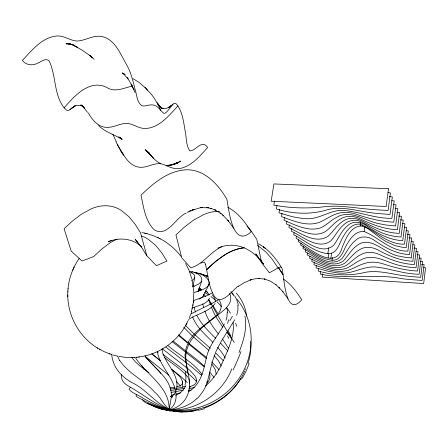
<?xml version="1.0" encoding="UTF-8"?>
<svg xmlns="http://www.w3.org/2000/svg" width="448" height="448" viewBox="0 0 448 448"><rect width="100%" height="100%" fill="white"/><g stroke="black" fill="none" stroke-linecap="round" stroke-linejoin="round"><path stroke-width="0.67" d="M216.233 374.164L215.292 369.522L212.061 364.37M97.742 348.219C78.445 336.616 66.55 313.998 67.844 291.53M215.544 301.801L214.844 298.402L212.206 294.767M68.029 288.954C68.981 278.079 72.89 267.506 79.122 258.546M67.816 291.934L68.057 288.546M203.93 294.146L202.994 296.408L200.34 298.514M192.797 286.832L194.841 277.346C194.981 274.344 191.85 272.53 189.403 271.572M193.301 302.523L193.805 292.807M411.197 257.914L413.263 241.478A19.65 6.524 6.9 0 1 411.309 241.343M407.344 234.254L409.993 234.5L407.882 251.115C390.606 251.619 378.958 237.429 364.19 231.571L364.935 226.15M404.628 227.164L406.633 227.354L404.488 244.149C386.921 244.67 375.144 230.154 360.153 224.185L360.438 222.13M298.738 239.669L298.43 241.702C309.215 248.343 335.636 271.477 342.037 247.766C345.643 239.204 349.821 227.237 360.455 225.96L360.735 223.91M406.33 230.754L408.324 230.95L406.196 247.654L402.192 247.257L394.957 245.571L385.722 241.405L380.442 237.989L367.528 228.368L362.146 226.1L362.331 224.734M330.859 258.378L331.626 253.058M301.034 243.09L300.726 245.118C310.464 251.238 320.27 258.877 332.035 260.266L332.433 257.499M320.611 271.387L320.219 274.07C347.508 280 375.418 273.101 402.741 278.824A142.022 47.253 7.1 0 0 411.51 279.664L422.173 280.448L424.122 264.606L421.602 264.449M322.75 273.762L322.263 277.105L423.668 283.517L425.6 267.758L423.718 267.646M296.414 236.202L296.1 238.246C305.978 244.485 315.924 252.302 327.88 253.719L328.754 247.682M328.082 258.037L328.754 253.383M191.559 311.27L192.987 304.64M192.87 305.463L193.418 301.694M314.35 262.03L313.953 264.757C324.89 268.666 337.002 273.644 348.718 270.138C354.329 268.111 359.419 264.796 365.221 263.262C371.498 261.324 378.23 262.147 384.35 264.236C395.114 267.781 406.224 270.474 417.581 271.023L419.58 254.929L417.021 254.744M316.462 265.182L316.064 267.898L328.233 271.314L337.49 272.91A16.531 5.068 8.1 0 0 344.534 273.134C354.76 272.518 363.966 266.56 374.354 266.918C389.441 268.117 403.822 274.215 419.132 274.204L421.109 258.194L419.205 258.065M318.55 268.302L318.153 271.001C333.301 275.408 349.3 276.22 364.638 272.446C376.886 269.982 389.094 273.437 401.145 275.313A67.805 21.638 7.1 0 0 409.948 276.444L420.661 277.346L422.626 261.419L420.728 261.296M307.754 253.12L307.457 255.114C318.466 260.187 332.562 270.598 344.758 263.206C349.832 258.888 353.612 253.053 359.542 249.732C365.506 245.795 373.15 247.083 379.008 250.538C389.474 256.189 400.781 260.803 412.821 261.251L414.87 244.905L412.922 244.742M309.954 256.295L309.646 258.367C320.645 263.144 333.995 271.583 346.091 265.535C351.372 262.018 355.6 256.984 361.469 254.318C367.573 251.07 374.858 252.196 380.822 255.181C391.401 260.148 402.646 264.068 414.428 264.55L416.461 248.287L413.874 248.08M312.217 258.838L311.814 261.582C322.386 265.866 334.186 271.874 345.845 268.475C351.198 266.454 355.421 262.349 360.623 260.008C374.455 252.258 388.326 263.844 401.968 265.916A29.271 9.285 7 0 0 412.143 267.501L416.013 267.803L418.029 251.63L416.102 251.485M303.302 246.473L302.999 248.489C313.768 253.635 330.159 268.996 342.065 258.49C346.629 252.493 349.541 245.129 355.589 240.324C361.172 234.959 369.69 236.566 375.29 241.002C385.504 247.979 396.894 254.128 409.55 254.537L411.639 238.011L409.007 237.776M305.542 249.816L305.239 251.821C316.081 256.883 331.397 269.858 343.42 260.859C347.911 256.127 350.986 250.107 356.238 246.07C371.045 233.744 385.207 255.058 400.142 256.256A19.723 6.339 7.1 0 0 411.197 257.914M289.358 224.963L288.949 227.623C300.429 232.971 315.504 244.569 328.177 236.219C333.334 231.364 336.997 224.924 343.14 221.116C349.266 216.636 357.431 218.081 363.53 221.805C374.534 227.903 386.467 232.966 399.23 233.363L401.436 216.283L398.714 216.07M291.788 228.452L291.362 231.207C302.518 236.438 318.718 250.544 331.027 240.688C335.558 235.53 338.526 229.057 343.89 224.599C348.538 220.102 355.858 218.803 361.564 222.062C370.692 226.85 379.327 232.949 389.536 235.29A20.457 6.849 7.1 0 0 401.005 237.003L403.194 220.018A20.378 7.05 7 0 1 400.484 219.828M294.062 232.691L293.748 234.752C304.718 239.994 321.77 256.234 333.838 245.09C338.402 238.745 341.208 231.028 347.351 225.882C352.974 220.17 361.805 221.889 367.517 226.498C377.994 233.744 389.698 240.218 402.758 240.598L404.925 223.709L402.231 223.474M284.446 217.627L284.032 220.315C295.355 225.008 308.185 231.997 320.701 227.825C326.357 225.344 330.546 220.539 336.006 217.694C350.694 208.393 365.842 221.816 380.498 223.95A31.517 10.847 7.2 0 0 391.457 225.641L395.612 225.938L397.863 208.667L395.102 208.477M286.922 221.318L286.507 223.994C298.105 229.113 312.553 238.75 325.282 231.683C330.714 227.595 334.863 221.866 341.012 218.702C347.362 214.872 355.23 216.16 361.514 219.43C372.775 224.885 384.798 229.264 397.432 229.673L399.661 212.498L396.917 212.302M276.954 205.587L276.416 209.003C293.138 214.094 310.974 214.872 327.723 209.647C341.247 206.203 354.894 210.325 368.267 212.352A75.992 27.479 7.3 0 0 378.084 213.562L390.006 214.43L392.325 196.862L389.306 196.706M279.518 209.423L278.986 212.822L292.51 216.759L302.714 218.518A18.194 6.182 8.5 0 0 310.397 218.635C321.513 217.644 331.072 210.118 342.446 210.325C359.122 211.478 374.954 218.635 391.899 218.316L394.195 200.85L391.798 200.71M282.05 213.214L281.523 216.591C293.345 220.937 306.69 226.839 319.346 222.382C325.282 219.839 330.501 215.79 336.706 213.819C343.431 211.344 350.818 212.279 357.437 214.631C369.174 218.641 381.321 221.698 393.77 222.152L396.043 204.781L393.26 204.607M274.462 201.012L273.812 205.134C290.83 208.27 308.213 208.718 325.377 206.64C339.046 205.229 352.654 207.581 366.218 208.942A162.355 62.518 7.5 0 0 376.09 209.776L388.086 210.493L390.426 192.825L388.002 192.713M144.973 355.718C154.269 368.682 172.11 378.711 171.422 396.654L169.159 409.668L169.59 411.13L171.461 410.934M227.321 351.641C230.961 342.479 234.349 332.623 233.078 322.622M209.686 298.138C206.59 304.707 197.865 305.43 191.912 308.202M193.956 292.678C199.186 290.349 208.897 289.352 209.266 282.15M176.305 390.236C180.242 375.833 166.376 365.002 162.557 352.285A16.425 16.302 20.2 0 1 162.081 348.824M247.962 363.401C250.331 356.373 251.373 348.863 250.706 341.46M198.223 291.284L201.746 281.047C202.955 275.363 195.39 272.02 190.708 271.695M207.273 382.138L212.52 361.105L216.037 351.305L221.273 341.303L234.73 319.81M236.712 315.263L237.961 310.089L237.86 305.396M226.033 320.258L227.013 316.579L227.108 312.788M190.574 314.513L189.403 317.688M245.263 369.466L245.521 368.76M238.958 352.598C243.426 341.074 247.363 328.485 244.922 316.03M244.714 370.871C240.397 381.265 233.027 390.236 224.213 397.152M72.761 270.043L74.172 266.946M215.113 303.498C208.807 312.01 196.986 313.768 188.49 319.491M175.806 391.524L173.673 394.811L170.962 396.889M185.892 385.51C183.921 389.911 180.214 393.467 175.784 395.354M185.511 325.741L188.244 320.438M222.034 363.552C218.025 372.002 212.772 380.083 205.369 385.941M231.823 368.872C219.593 400.882 179.01 421.21 147.812 403.413M203.319 295.971L209.132 284.144M201.746 281.047L198.951 283.892L193.217 286.602M224.398 323.943C218.641 334.387 210.42 343.594 206.987 355.23C203.734 368.48 201.751 384.334 188.457 391.664M186.945 323.12C183.534 329.745 178.993 335.793 173.488 340.827M187.953 342.535C194.068 331.649 205.033 324.968 214.346 317.139C220.17 313.589 223.894 305.53 218.742 299.869M240.643 378.61C226.173 402.394 196.465 415.548 169.159 409.668C159.802 407.826 150.886 404.214 142.419 399.885C140.958 398.518 134.467 396.911 136.371 394.425M165.648 409.718C165.34 411.354 168.437 410.133 169.159 409.668C173.275 407.316 175.549 402.64 175.997 398.037C177.212 381.455 162.534 369.852 158.071 354.956A20.367 20.227 18.1 0 1 157.511 351.518M168.314 107.8L174.082 103.387L175.084 103.242L176.03 103.673L177.906 105.913C169.064 115.517 159.258 127.994 145.068 128.537C138.494 128.514 133.151 123.782 126.689 123.306C119.795 123.474 113.641 127.646 106.674 127.4C98.129 127.137 92.075 119.812 88.306 112.868M70.062 109.603L75.214 105.549L68.813 110.32L67.609 110.482L66.45 110.068L64.126 107.839C74.189 96.141 89.79 78.686 106.898 87.534C115.203 92.893 124.214 87.713 132.675 86.005M173.012 104.104L167.07 111.658L164.791 113.316L163.733 113.31C159.914 110.326 157.377 104.53 151.637 104.854C148.316 104.703 145.079 106.747 141.792 105.728C136.606 101.937 136.875 94.315 134.904 88.704C132.86 80.343 130.76 71.82 126.358 64.333C120.002 53.284 113.971 36.82 98.907 36.221C91.291 36.12 84.61 40.706 77.084 41.054C70.241 40.718 64.512 35.79 57.562 35.924C42.414 36.898 32.004 50.187 22.4 60.418C26.046 65.352 32.967 66.007 38.024 62.972C41.367 61.662 45.763 57.607 49.123 60.878C56.286 75.69 53.62 94.338 64.126 107.839M219.677 211.316A35.42 31.679 -39.5 0 0 203.857 214.525L193.704 220.024L184.453 227.03L175.958 234.937L181.748 257.83L190.82 267.842C203.375 264.197 210.19 251.938 221.9 246.719M206.696 383.118C209.563 380.839 210.941 376.74 209.334 373.313M172.95 341.342L168.392 345.066M238.202 286.048C231.51 291.166 219.481 308.918 212.772 293.3C208.258 284.211 207.816 273.924 205.47 264.225M142.682 399.599C143.741 403.687 152.936 405.003 156.554 406.846C170.206 410.564 184.789 413.616 198.761 409.763M186.183 213.125C175.79 217.28 167.406 237.664 154.353 229.908C145.113 220.993 143.634 207.166 141.019 195.233C153.843 182.717 169.462 169.607 188.401 169.781C205.918 170.582 218.546 185.147 226.873 199.181C228.861 209.479 232.495 249.054 251.138 231.79C245.207 222.169 238.034 212.621 227.83 207.262M168.302 107.845L171.886 105.297L166.88 108.203L165.032 108.55L162.249 108.55L159.443 106.372L163.173 108.752M218.792 299.432L212.71 303.033L190.714 313.986M167.793 345.503L162.921 348.706M238.269 286.474L244.255 282.643L251.681 279.507L250.09 279.994L254.918 278.813L259.638 278.37L258.138 278.404L265.037 279.126L264.32 278.975L270.295 281.114L276.074 284.844L275.425 284.351L279.602 288.053L278.975 287.448L283.058 291.922L282.447 291.2L287.812 298.558M193.676 385.017L189.224 387.094M212.464 292.79L206.158 295.977L193.766 300.507M225.63 254.335L216.714 260.613A96.522 89.348 -40.4 0 0 214.614 262.349A119.168 111.082 -40.3 0 0 206.634 269.802C216.854 259.711 228.872 249.693 243.628 247.845M187.242 212.358L188.384 211.68M189.521 210.997L190.658 210.319M71.366 108.422L76.255 105.56L82.342 105.224L80.394 105.039L83.905 107.358L81.917 105.65M226.212 253.988C231.801 250.718 238 248.242 244.507 247.766M283.293 279.048C291.166 284.161 296.839 291.928 301.734 299.796C285.359 318.578 284.278 277.43 282.145 268.968A8.697 2.509 -85.1 0 0 281.316 267.305L280.61 266.963L279.373 267.232L269.366 272.793L261.604 262.679L255.763 253.876L258.647 257.645M162.288 349.082C155.047 353.254 146.972 356.003 138.667 357.034M117.118 238.946L110.118 242.749L101.573 249.234L93.694 256.558L82.001 260.988L71.198 251.121L64.109 228.76L72.391 221.066L81.362 214.25L91.14 208.897A34.474 29.943 -45 0 1 121.234 210.398L128.906 216.692L135.246 224.409L140.582 232.982L146.793 255.707L156.425 265.675L166.953 261.078L161.79 252.829L155.669 245.398L148.282 239.31A32.794 28.879 -45.2 0 0 141.428 236.034M199.209 299.113L199.601 298.917M188.462 212.033L194.051 209.418L191.946 210.207L200.11 207.805L202.759 207.418L200.766 207.693L208.555 207.76L206.662 207.525L211.708 208.606L210.801 208.303L215.723 210.218L214.838 209.787L221.15 213.696M130.637 387.341C124.611 390.634 141.994 396.407 143.198 398.328C158.984 407.075 177.464 415.66 195.787 410.295M166.69 165.374L171.774 164.959L178.427 162.389L174.031 164.298L168.437 165.402M200.794 263.166L203.269 262.242L204.495 262.584A8.54 2.727 -87.5 0 1 205.475 264.208M178.427 162.389L173.863 164.242L180.858 161.129C176.35 163.481 171.455 165.85 166.225 165.357M185.489 386.215L181.569 387.458L176.758 388.332M111.966 240.397L108.22 241.758C119.297 237.054 133.028 238.319 141.792 247.005M194.337 387.296L188.871 388.954M171.343 395.399L174.563 394.391M176.137 163.313L177.335 162.904L174.922 163.621M191.162 390.146L188.222 390.958M217.857 248.102C235.558 240.313 253.176 249.262 263.598 264.118L260.299 259.806M176.109 393.977L180.466 392.885M176.585 386.966L179.486 386.036L181.283 384.944A6.367 4.469 7.1 0 0 182.594 382.458C181.72 376.544 175.655 373.212 171.64 369.438M184.733 388.315L176.467 389.715M183.316 390.197L176.159 391.513M170.974 396.721L172.318 396.474M171.069 392.437L175.666 391.602M174.905 163.654L176.131 163.442L173.796 163.845M186.038 411.477L184.946 411.662M174.86 387.313L169.988 387.906M177.738 411.578C165.71 413.286 162.641 398.104 154.65 392.14C144.155 380.206 128.369 373.694 119.633 360.242M175.398 389.855L170.682 390.41M136.976 357.218L136.321 357.297L139.412 356.944M175.202 388.528L170.38 388.987M182.773 411.93C162.064 413.039 150.304 391.742 133.269 383.236C121.772 377.502 112.616 367.326 111.675 354.071M327.88 253.719C337.635 254.117 339.287 242.682 343.431 236.253C346.881 230.278 352.369 223.11 360.153 224.185M332.035 260.266C341.617 260.719 343.42 249.575 347.564 243.286C351.042 237.429 356.541 230.502 364.19 231.571M68.936 43.674L66.041 43.814L70.638 44.033L66.898 43.658L69.138 43.842L74.049 45.186L67.57 43.518L71.669 44.492L77.168 47.152L73.724 45.31L82.018 50.126L90.479 55.95L89.432 55.21L94.147 59.231M132.076 357.532L134.904 357.403L134.142 357.437M170.794 396.659L172.682 396.603M131.393 357.543L125.58 357.342L119.034 356.451M195.804 272.944L201.807 274.03L208.034 276.847M194.225 272.266C199.976 273.056 206.242 275.929 209.02 281.277M360.455 225.96L362.146 226.1M199.623 273.818L200.206 273.907M141.971 232.557L145.958 233.402M117.561 356.154L112.678 354.911M201.398 274.126L208.018 276.276M199.265 287.935L199.881 288.081M144.603 233.089L144.95 233.167M146.322 233.503L152.527 235.396L158.323 237.866M145.471 233.29L146.95 233.654M199.041 288.4L200.385 288.747M163.335 164.433C156.386 161.75 149.722 166.611 142.867 167.205C133.7 168.414 126.61 160.698 122.724 153.294M206.248 275.834L206.92 276.046M97.098 347.838L103.925 351.574L111.412 354.508M109.183 353.752L109.9 353.998M170.789 396.424L171.898 397.046M163.839 164.629C168.823 166.65 173.897 169.4 179.463 168.599C191.52 166.365 199.864 156.134 207.637 147.498C201.824 138.734 195.938 151.06 189.874 150.892C185.657 145.135 186.665 137.043 185.03 130.318C183.624 121.985 182.571 113.17 177.906 105.913M198.514 289.61L200.816 290.567M258.474 243.785C268.38 248.987 275.643 258.087 281.45 267.456M159.253 238.325C167.754 242.547 175.185 248.825 180.958 256.34M157.517 237.462L160.16 238.773M192.987 285.874L194.202 286.535M170.968 396.418L171.444 397.13M204.68 292.488L208.762 294.98M124.992 74.536L122.226 72.895L124.964 74.766L123.06 73.198L128.1 79.005L127.26 77.722L129.724 81.586L133.958 89.841L131.158 84.045L131.942 85.641M99.338 349.166L99.91 349.507M118.681 136.746L122.08 139.283C114.29 134.641 105.168 132.059 98.538 125.535M198.307 290.629L198.878 290.97M133.045 78.658L139.177 82.482L146.569 88.883M160.731 163.772C155.058 160.888 151.15 155.708 146.933 151.127L153.546 158.379L145.141 149.621L149.335 153.395L146.35 150.769L149.195 153.149M199.209 287.997L201.841 290.046M122.08 139.283L119.521 137.407M119.246 137.25L121.201 138.656M210.902 296.492L215.242 300.042M186.458 351.501L198.083 360.567L204.462 366.386M146.496 89.572C153.25 94.78 157.108 102.738 160.714 110.258M185.158 350.51L173.046 340.973M186.066 352.554L204.232 366.856M171.511 369.191L181.054 376.74L187.242 382.558M185.265 351.938L172.099 341.583M164.405 357.409C172.346 363.927 181.602 369.225 188.02 377.401M265.289 248.321L263.29 246.775L264.79 247.94M159.751 360.254L151.956 354.077M148.966 152.858L146.77 151.133M162.865 354.183C174.003 363.227 186.586 370.686 196.336 381.326M160.546 360.797L151.788 353.702M148.938 372.725C143.002 367.819 135.901 363.866 131.729 357.185M257.723 245.515L265.681 251.782L272.345 259.442L278.029 267.932M168.812 375.122L145.264 356.474M205.442 290.73L207.693 292.807L209.16 294.902M165.878 347.166L192.472 367.466L201.65 375.446M189.022 344.243L206.5 358.602M167.888 345.509C179.11 355.398 193.418 362.292 202.222 374.662M188.843 343.33L206.59 357.599M162.266 348.757L189.918 370.306L195.031 376.006L196.123 378.146L196.549 380.352M188.356 342.933L178.668 334.796M187.426 342.961L178.517 335.457M157.248 351.747L158.049 352.402M220.315 213.007L223.479 215.617M90.479 56.022L92.439 57.859L90.709 55.978M210.274 348.197L195.02 334.919M203.454 294.336L205.632 296.369M193.491 336.969L208.802 350.37M192.489 336.073L183.764 327.286M194.41 334.37L185.36 325.343M211.663 361.99L219.016 369.544M171.422 396.654L170.951 396.211M222.645 214.928L228.659 221.178L227.87 220.237L233.677 228.217M147.706 151.995L148.506 152.746M216.003 353.332L223.132 360.489M176.428 381.612L180.583 386.098M153.686 406.118C165.822 412.854 181.843 409.64 192.858 401.901A59.326 47.331 64.8 0 0 196.515 398.737M162.243 108.573L158.704 105.174L161.314 108.119L157.931 103.891L160.39 107.363L157.108 102.536M216.978 301.666L221.558 306.572M215.69 338.296C208.678 331.324 201.331 324.307 196.846 315.364M81.894 105.689L84.722 108.522L83.205 106.618M231.078 291.838L233.531 294.392M212.811 342.266C205.352 334.561 196.521 327.326 192.668 316.994M220.791 343.398L227.36 350.437M146.384 357.958L159.975 372.378M138.018 242.385L135.223 239.473L141.501 247.167L146.793 255.707M145.242 356.776L145.813 357.37M145.023 87.265L147.633 90.014M119.538 137.435L120.344 138.286M209.698 371.991L214.11 377.451M214.138 355.566L218.63 361.015L221.239 366.016M159.762 408.374C170.134 413.454 183.518 405.406 187.449 395.209A46.486 30.453 48.2 0 0 189.493 383.858M217.65 347.362L222.124 352.828L225.238 357.935M246.994 226.089L250.897 230.563L256.805 239.406L261.604 262.679M230.866 291.945L233.895 295.876M208.684 299.768L211.943 304.142M226.99 332.506L231.75 338.531M218.59 334.113C212.923 327.152 207.682 319.62 204.859 311.018M278.236 267.45L283.007 274.624A116.463 105.734 -46.9 0 0 278.863 268.24M82.835 106.176L87.455 112.42M222.46 339.035L228.491 348.253M222.746 327.074L215.594 316.361L211.159 306.942M160.261 372.753L160.782 373.475M213.119 305.9L217.65 313.253M117.443 144.732L123.547 155.17L120.344 150.13L115.914 141.562M120.344 150.13L122.231 153.138M141.624 365.215L143.931 369.286M116.239 141.495L112.879 134.372M190.086 386.271L190.506 387.027M228.082 330.814L230.961 336.129M185.59 263.43L189 270.256L192.018 279.418M206.758 381.769L207.362 382.911M135.369 357.616C146.311 374.769 169.842 386.798 169.159 409.668C154.868 404.208 142.89 394.335 129.707 386.775C125.149 384.434 120.579 380.666 121.705 374.942M188.77 378.65L189.56 381.674A7.017 4.967 -1 0 1 189.353 382.872M229.527 293.412C234.472 303.055 223.67 310.425 217.14 315.549C206.584 323.904 194.953 332.102 188.804 344.473A26.628 23.274 -65.5 0 0 185.752 357.157C185.959 366.184 189.386 374.797 189.448 383.841M133.185 88.217L135.044 92.501M195.446 312.138L194.085 307.289M210.37 304.791L208.807 299.902M203.728 307.468L202.703 303.918M192.343 280.851L193.777 291.95M191.8 313.914L191.402 311.282M187.634 372.445L184.878 354.743M198.027 290.998L198.05 291.452M182.554 381.713L182.767 387.307M67.76 294.924L67.799 296.822M227.158 351.714A42.599 9.027 -64.9 0 1 221.934 363.462M172.385 397.034A57.288 50.652 -63.7 0 1 171.371 396.962M237.222 299.443A70.465 67.228 -28.4 0 1 240.811 375.687A70.465 67.228 -28.4 0 1 169.159 409.679M240.99 351.54A52.472 13.182 -65 0 1 233.089 369.964M236.247 293.104A58.257 44.122 7.3 0 1 246.506 316.042M226.57 307.602A34.362 20.412 18.2 0 1 227.601 312.883M228.57 319.665A55.866 28.431 -22.8 0 1 227.528 323.428M207.374 382.194A57.495 46.329 58 0 1 196.666 398.927M232.394 316.282A68.914 30.262 -30.8 0 1 229.841 320.628M234.634 295.837A41.916 23.733 19.8 0 1 238.269 305.474M185.209 354.704A21.812 18.508 -65.4 0 1 188.384 342.793M185.394 371.734A38.332 23.223 54.1 0 1 184.974 384.782M119.532 360.382A14.084 8.176 79.4 0 1 117.813 356.121M192.707 271.818A25.816 5.706 35.4 0 1 192.948 271.348M192.018 273.174A23.044 3.366 30.9 0 1 190.977 271.841M121.442 374.27A11.038 1.82 69.1 0 1 121.486 374.539M194.785 277.351A18.978 6.664 -5.7 0 1 191.408 280.84M196.594 380.346A7.991 5.639 -8.6 0 1 193.81 385.118M234.27 342.457A33.79 1.254 59.6 0 1 210.582 302.758M227.489 335.922A55.894 29.809 40.1 0 1 228.743 338.302M204.221 408.688A59.349 49.062 -43 0 1 198.794 410.278M224.151 397.074A57.484 45.36 -39.6 0 1 204.126 408.156M226.856 308.034A46.962 29.714 50.8 0 1 230.513 313.37M235.598 323.277A46.962 29.714 50.8 0 1 236.746 326.301M249.06 363.378A51.699 35.627 -50.4 0 1 241.713 379.098M198.621 288.826A57.204 54.572 -28.4 0 1 200.978 289.531M206.242 291.53A57.204 54.572 -28.4 0 1 207.474 292.085M388.506 188.731L386.142 206.5L271.169 201.214L273.918 183.938L388.506 188.731M178.55 162.338L174.031 164.298L178.55 162.338"/></g></svg>
